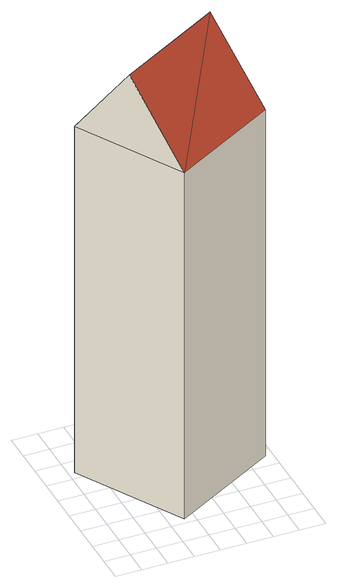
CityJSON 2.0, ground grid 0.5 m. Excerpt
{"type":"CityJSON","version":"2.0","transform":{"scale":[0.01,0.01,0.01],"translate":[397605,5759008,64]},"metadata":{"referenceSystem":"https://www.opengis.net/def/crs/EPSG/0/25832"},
"CityObjects":{
"building1":{"type":"Building","attributes":{"Gemeindeschluessel":"05558020","Geometrietyp2DReferenz":"3000","function":"31001_2500","roofType":"3100","measuredHeight":8.95},"geometry":[{"type":"Solid","lod":"2","boundaries":[[[[0,1,2,3]],[[4,5,1,0]],[[6,7,5,4]],[[3,2,7,6]],[[0,8,4]],[[6,9,3]],[[9,8,0]],[[0,3,9]],[[8,9,6]],[[6,4,8]],[[1,5,7,2]]]],"semantics":{"surfaces":[{"type":"WallSurface"},{"type":"RoofSurface"},{"type":"GroundSurface"}],"values":[[0,0,0,0,0,0,1,1,1,1,2]]}}]}
},
"vertices":[
[216,385,819],[216,385,82],[11,267,82],[11,267,819],[336,179,819],[336,179,82],[130,61,819],[130,61,82],[276,282,978],[70,164,978]
]}
